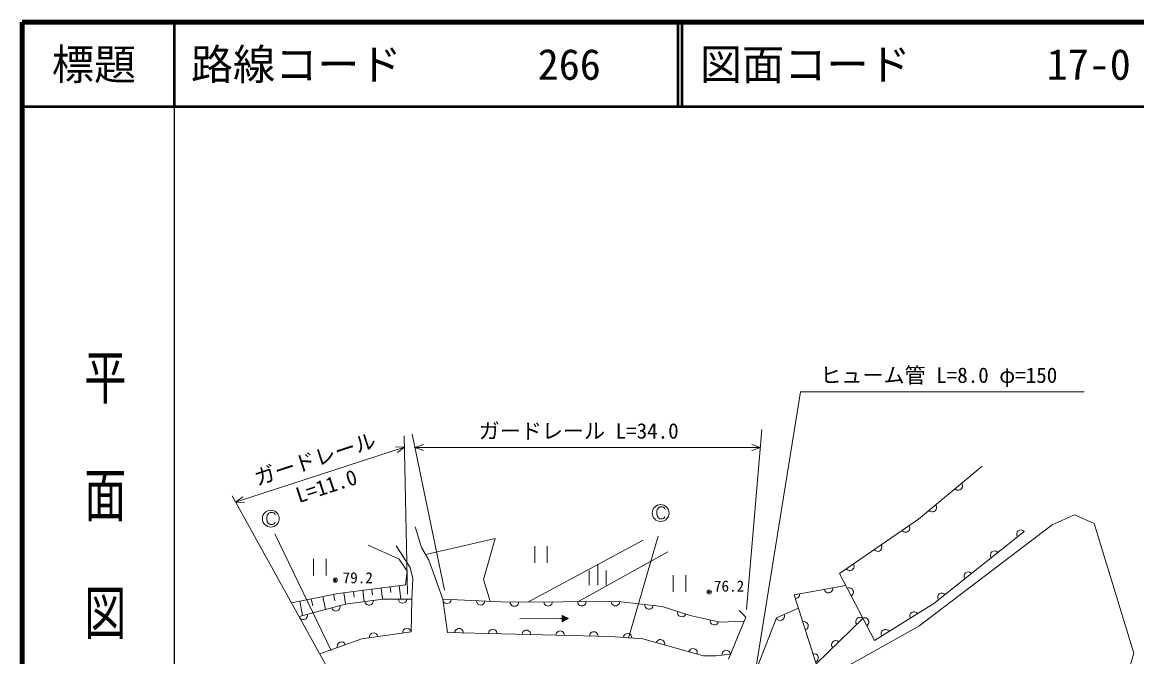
# Model space of a CAD drawing. Units: millimetres, scale not verified. Extents: x 40000 to 680000, y 20000 to 380000.
# Drawn here: x 40000 to 172196, y 304664 to 380000 of the extents above; entities that cross this region are included whole.
import ezdxf
from ezdxf.enums import TextEntityAlignment as Align

# ---------------------------------------------------------------- set-up
doc = ezdxf.new("R2010")
doc.units = ezdxf.units.MM
doc.header["$LTSCALE"] = 1000
doc.header["$PDMODE"] = 32
doc.header["$PDSIZE"] = 500
for name, color, linetype, lineweight in [('M-BGD', 7, 'Continuous', 13), ('M-STR-HTXT', 7, 'Continuous', 13), ('M-STR-STRC', 7, 'Continuous', 13), ('M-TTL', 2, 'Continuous', 140), ('M-TTL-BAND', 7, 'Continuous', 25), ('M-TTL-LINE', 7, 'Continuous', 50)]:
    doc.layers.add(name, color=color, linetype=linetype, lineweight=lineweight)
doc.layers.add('M-TTL-TXT', color=7, linetype='Continuous')
doc.styles.add('@ＭＳ ゴシック', font='')
doc.styles.add('ＭＳ ゴシック', font='')
doc.styles.get('@ＭＳ ゴシック').set_extended_font_data('@MS Gothic')
doc.styles.get('ＭＳ ゴシック').set_extended_font_data('MS Gothic')

msp = doc.modelspace()

# ---------------------------------------------------------------- linework, layer by layer
at = {"layer": 'M-BGD'}
for p, q in [((86606, 320097), (87356, 317643)), ((85993, 315256), (84356, 317847)), ((87356, 317643), (88243, 316142)), ((99969, 311162), (113633, 318501)), ((100780, 317811), (100780, 315811)), ((102280, 315811), (102280, 317811)), ((74537, 316301), (74537, 314301)), ((76037, 314301), (76037, 316301)), ((88243, 316142), (89879, 311506)), ((105904, 311188), (116580, 317135)), ((86333, 313961), (85993, 315256)), ((107253, 313163), (107253, 314913)), ((108253, 313163), (108253, 315663)), ((109253, 313163), (109253, 314913)), ((86197, 311506), (86333, 313961)), ((117220, 314352), (117220, 312352)), ((118720, 312352), (118720, 314352)), ((71927, 311079), (77469, 312188)), ((76905, 312075), (77061, 311296)), ((77469, 312188), (85447, 313211)), ((78160, 312276), (78338, 310887)), ((79271, 312419), (79360, 311724)), ((80382, 312561), (80557, 311197)), ((81473, 312701), (81560, 312019)), ((82564, 312841), (82736, 311499)), ((83638, 312979), (83724, 312308)), ((84712, 313116), (84918, 311506)), ((131566, 312024), (137699, 313104)), ((134154, 303810), (131566, 312024)), ((72908, 311275), (73252, 309555)), ((74283, 311550), (74455, 310690)), ((75659, 311825), (75971, 310267)), ((86129, 307619), (86197, 311506)), ((89879, 311506), (90425, 307551)), ((104779, 309209), (104025, 309576)), ((104025, 309576), (104032, 308826)), ((104025, 309551), (104075, 309551)), ((104025, 309526), (104125, 309527)), ((104025, 309501), (104175, 309502)), ((104026, 309476), (104226, 309478)), ((104026, 309451), (104276, 309453)), ((104026, 309426), (104326, 309429)), ((104026, 309401), (104376, 309404)), ((104027, 309376), (104427, 309380)), ((104027, 309351), (104477, 309355)), ((125810, 309373), (123760, 304395)), ((125810, 309373), (125036, 310148)), ((129447, 309266), (132073, 310413)), ((99029, 309149), (104029, 309201)), ((103779, 309198), (104029, 309201)), ((104027, 309326), (104527, 309331)), ((104028, 309301), (104577, 309306)), ((104028, 309276), (104628, 309282)), ((104028, 309251), (104678, 309258)), ((104028, 309226), (104728, 309233)), ((104029, 309201), (104779, 309209)), ((104029, 309176), (104729, 309183)), ((104029, 309151), (104679, 309158)), ((104029, 309126), (104629, 309132)), ((104030, 309101), (104580, 309106)), ((104030, 309076), (104530, 309081)), ((104030, 309051), (104480, 309055)), ((104030, 309026), (104430, 309030)), ((104031, 309001), (104381, 309004)), ((104031, 308976), (104331, 308979)), ((104031, 308951), (104281, 308953)), ((104031, 308926), (104231, 308928)), ((104032, 308826), (104779, 309209)), ((104032, 308901), (104182, 308902)), ((104032, 308876), (104132, 308877)), ((104032, 308851), (104082, 308851)), ((127307, 303700), (129447, 309266)), ((139721, 309207), (134154, 303810))]:
    msp.add_line(p, q, dxfattribs=at)
for points in [[(158848, 319542), (148144, 310979), (141075, 306597), (136942, 314563), (146302, 320985), (153869, 327308)], [(128479, 301669), (138087, 303660), (146352, 308290), (162183, 320338), (164822, 321533), (167162, 320487), (171842, 305104), (171244, 303113), (169004, 302017), (165785, 301655)], [(87861, 316789), (96082, 318715), (94716, 313847), (95520, 311248)], [(85447, 313211), (85666, 314808), (84707, 316246), (81015, 317909)], [(72841, 309448), (78356, 310892), (82788, 311506), (86197, 311506)], [(89879, 311506), (97627, 311152), (110672, 311209), (115919, 310636), (119245, 309575), (122771, 308772), (125610, 308887)], [(86129, 307619), (80265, 306801), (75295, 305000)], [(124004, 304987), (122284, 304787), (120822, 304787), (113597, 306794), (109784, 307080), (90425, 307551)]]:
    msp.add_lwpolyline(points, dxfattribs=at)
for centre, radius in [((77128, 313756), 100), ((77128, 313756), 80), ((77128, 313756), 60), ((77128, 313756), 40), ((77128, 313756), 20), ((77128, 313756), 20), ((121490, 312352), 100), ((121490, 312352), 80), ((121490, 312352), 60), ((121490, 312352), 40), ((121490, 312352), 20), ((121490, 312352), 20)]:
    msp.add_circle(centre, radius, dxfattribs=at)
for centre, start, end in [((151022, 324929), 219.87964, 39.87964), ((147953, 322364), 219.87964, 39.87964), ((144777, 319939), 214.45675, 34.45675), ((158457, 319229), 38.65981, 218.65981), ((141479, 317676), 214.45675, 34.45675), ((155334, 316730), 38.65981, 218.65981), ((138181, 315413), 214.45675, 34.45675), ((152210, 314232), 38.65981, 218.65981), ((131697, 312047), 272.12475, 9.98836), ((135637, 312741), 189.98836, 9.98836), ((138093, 312346), 297.41803, 117.41803), ((149087, 311733), 38.65981, 218.65981), ((77195, 310588), 194.67863, 14.67863), ((81129, 311276), 187.88314, 7.88314), ((85113, 311506), 180, 360), ((90379, 311483), 177.38283, 357.38283), ((94374, 311300), 177.38283, 357.38283), ((98371, 311155), 180.25185, 0.25185), ((102371, 311173), 180.25185, 0.25185), ((106371, 311190), 180.25185, 0.25185), ((110371, 311208), 180.25185, 0.25185), ((114349, 310807), 173.76292, 353.76292), ((73325, 309574), 194.67863, 14.67863), ((118225, 309900), 162.30911, 342.30911), ((129905, 309466), 203.59529, 23.59529), ((139362, 308859), 44.11844, 224.11844), ((145770, 309508), 31.78725, 211.78725), ((85634, 307550), 7.94347, 187.94347), ((91806, 307518), 358.60722, 178.60722), ((122101, 308925), 167.1756, 347.1756), ((132728, 308336), 287.49232, 107.49232), ((139935, 308795), 297.41803, 117.41803), ((81672, 306997), 7.94347, 187.94347), ((95804, 307420), 358.60722, 178.60722), ((99803, 307323), 358.60722, 178.60722), ((103802, 307226), 358.60722, 178.60722), ((107801, 307129), 358.60722, 178.60722), ((111795, 306929), 355.70014, 175.70014), ((115710, 306207), 344.47589, 164.47589), ((142370, 307400), 31.78725, 211.78725), ((77840, 305922), 19.92074, 199.92074), ((119564, 305136), 344.47589, 164.47589), ((123508, 304930), 6.65443, 186.65443), ((136490, 306074), 44.11844, 224.11844), ((133930, 304521), 287.49232, 107.49232)]:
    msp.add_arc(centre, 500, start, end, dxfattribs=at)
for p in [(77128, 313756), (121490, 312352)]:
    msp.add_point(p, dxfattribs=at)
at = {"layer": 'M-STR-HTXT'}
for p, q in [((126212, 298176), (132315, 336127)), ((132315, 336127), (165976, 336127)), ((85685, 312098), (85304, 330883)), ((90072, 312574), (86258, 331074)), ((125926, 310286), (127738, 331646)), ((65311, 323018), (85331, 329556)), ((85331, 329556), (84272, 329578)), ((85331, 329556), (84489, 328913)), ((86579, 329513), (87579, 329863)), ((86579, 329513), (127549, 329513)), ((86579, 329513), (87579, 329163)), ((127549, 329513), (126549, 329863)), ((127549, 329513), (126549, 329163)), ((64898, 323764), (106536, 248616)), ((65311, 323018), (66153, 323662)), ((65311, 323018), (66371, 322996)), ((76626, 305423), (69951, 319249)), ((111908, 306853), (115437, 318963))]:
    msp.add_line(p, q, dxfattribs=at)
at = {"layer": 'M-STR-STRC'}
for p, q in [((69012, 321252), (69064, 321470)), ((69012, 320921), (69012, 321252)), ((69064, 321470), (69118, 321538)), ((69118, 321538), (69233, 321693)), ((69233, 321693), (69388, 321799)), ((69388, 321799), (69667, 321801)), ((69667, 321801), (69829, 321749)), ((69829, 321749), (69939, 321639)), ((69939, 321639), (69997, 321470)), ((115260, 321920), (115312, 322138)), ((115260, 321589), (115260, 321920)), ((115308, 321377), (115260, 321589)), ((115420, 321209), (115308, 321377)), ((115312, 322138), (115366, 322205)), ((115366, 322205), (115481, 322360)), ((115481, 322360), (115636, 322466)), ((115636, 322466), (115915, 322468)), ((115915, 322468), (116077, 322417)), ((116077, 322417), (116187, 322306)), ((116187, 322306), (116245, 322138)), ((116239, 321312), (116189, 321211)), ((69060, 320710), (69012, 320921)), ((69172, 320541), (69060, 320710)), ((69278, 320433), (69172, 320541)), ((69395, 320377), (69278, 320433)), ((69669, 320377), (69395, 320377)), ((69831, 320429), (69669, 320377)), ((69941, 320544), (69831, 320429)), ((69991, 320645), (69941, 320544)), ((115526, 321101), (115420, 321209)), ((115643, 321045), (115526, 321101)), ((115917, 321045), (115643, 321045)), ((116079, 321096), (115917, 321045)), ((116189, 321211), (116079, 321096))]:
    msp.add_line(p, q, dxfattribs=at)
for centre in [(115723, 321729), (115723, 321729), (69475, 321061), (69475, 321061)]:
    msp.add_circle(centre, 1000, dxfattribs=at)
at = {"layer": 'M-TTL'}
for p, q in [((40000, 380000), (40000, 20000)), ((680000, 380000), (40000, 380000))]:
    msp.add_line(p, q, dxfattribs=at)
at = {"layer": 'M-TTL-BAND'}
msp.add_line((58000, 370000), (58000, 20000), dxfattribs=at)
at = {"layer": 'M-TTL-LINE'}
for p, q in [((58000, 380000), (58000, 370000)), ((117750, 380000), (117750, 370000)), ((118250, 380000), (118250, 370000)), ((40000, 370000), (680000, 370000))]:
    msp.add_line(p, q, dxfattribs=at)

# ---------------------------------------------------------------- texts
at = {"layer": 'M-BGD', "style": 'ＭＳ ゴシック'}
for s, p in [('79.2', (79793, 312986)), ('76.2', (123839, 311998))]:
    msp.add_text(s, height=1320, dxfattribs=at).set_placement(p, align=Align.BOTTOM_CENTER)
at = {"layer": 'M-STR-HTXT', "style": 'ＭＳ ゴシック'}
for s, p in [('ヒューム管 L=8.0 φ=150', (148716, 336627)), ('ガードレール L=34.0', (105996, 330013))]:
    msp.add_text(s, height=1833, dxfattribs=at).set_placement(p, align=Align.BOTTOM_CENTER)
for s, p in [('ガードレール', (75166, 326763)), ('L=11.0', (76531, 323540))]:
    msp.add_text(s, height=1833, rotation=18.085, dxfattribs=at).set_placement(p, align=Align.BOTTOM_CENTER)
at = {"layer": 'M-TTL-BAND', "style": '@ＭＳ ゴシック', "width": 1.4}
msp.add_text('平  面  図', height=3666, rotation=270, dxfattribs=at).set_placement((49777, 306475), align=Align.MIDDLE_RIGHT)
at = {"layer": 'M-TTL-TXT', "style": 'ＭＳ ゴシック'}
msp.add_text('標題', height=3666, dxfattribs=at).set_placement((48500, 375000), align=Align.MIDDLE_CENTER)
for s, p in [('路線コード', (60000, 375000)), ('266', (101142, 375000)), ('図面コード', (120380, 375000)), ('17-0', (161521, 375000))]:
    msp.add_text(s, height=3666, dxfattribs=at).set_placement(p, align=Align.MIDDLE_LEFT)

doc.saveas('drawing.dxf')
